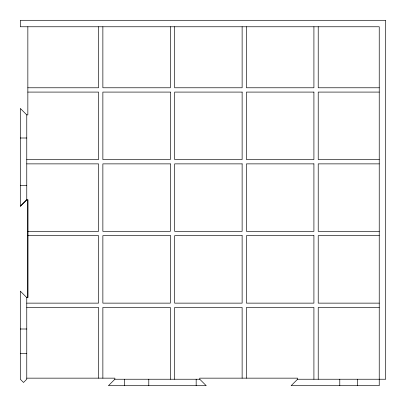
<?xml version="1.0" encoding="UTF-8"?>
<svg xmlns="http://www.w3.org/2000/svg" width="406" height="406" viewBox="0 0 406 406"><rect width="100%" height="100%" fill="white"/><g stroke="black" fill="none" stroke-linecap="round" stroke-linejoin="round"><path stroke-width="0.61" d="M26.766 297.583L26.766 379.234L23.533 382.467L20.3 379.234L20.3 291.117L26.766 297.583L27.847 297.583L27.857 199.767L26.766 199.767L20.3 206.233L20.3 108.417L26.766 114.883L26.766 199.767L20.3 206.233M27.847 297.583L27.857 199.767M114.883 379.234L108.417 385.7L206.233 385.7L199.767 379.234L114.883 379.234L114.883 378.153L26.766 378.153M297.583 379.234L291.117 385.7L379.234 385.7L379.234 26.766L20.3 26.766L20.3 20.3L385.7 20.3L385.7 379.234L297.583 379.234L297.583 378.153L199.767 378.153L199.767 379.234M27.847 87.777L98.551 87.777L98.551 26.766M379.234 87.777L318.223 87.777L318.223 26.766M27.847 92.086L98.551 92.086L98.551 159.563L26.766 159.563M379.234 92.086L318.223 92.086L318.223 159.563L379.234 159.563M26.766 114.883L27.847 114.883L27.847 26.766M20.3 138.004L26.766 138.004M26.766 163.872L98.551 163.872L98.551 231.349L27.877 231.349M379.234 163.872L318.223 163.872L318.223 231.349L379.234 231.349M20.3 185.43L26.766 185.43M27.877 235.658L98.551 235.658L98.551 303.135L26.766 303.135M379.234 235.658L318.223 235.658L318.223 303.135L379.234 303.135M26.766 307.449L98.551 307.449L98.551 378.153M379.234 307.449L318.223 307.449L318.223 379.234M20.3 329.002L26.766 329.002M20.3 353.362L26.766 353.362M357.676 379.234L357.676 385.7M339.781 379.234L339.781 385.7M313.914 26.766L313.914 87.777L246.437 87.777L246.437 26.766M313.914 379.234L313.914 307.449L246.437 307.449L246.437 378.153M242.128 26.766L242.128 87.777L174.651 87.777L174.651 26.766M242.128 378.153L242.128 307.449L174.651 307.449L174.651 379.234M196.169 379.234L196.169 385.7M170.342 26.766L170.342 87.777L102.865 87.777L102.865 26.766M170.342 379.234L170.342 307.449L102.865 307.449L102.865 378.153M148.784 379.234L148.784 385.7M124.424 379.234L124.424 385.7M170.342 92.086L102.865 92.086L102.865 159.563L170.342 159.563L170.342 92.086M242.128 92.086L174.651 92.086L174.651 159.563L242.128 159.563L242.128 92.086M313.914 92.086L246.437 92.086L246.437 159.563L313.914 159.563L313.914 92.086M170.342 163.872L102.865 163.872L102.865 231.349L170.342 231.349L170.342 163.872M242.128 163.872L174.651 163.872L174.651 231.349L242.128 231.349L242.128 163.872M313.914 163.872L246.437 163.872L246.437 231.349L313.914 231.349L313.914 163.872M170.342 235.658L102.865 235.658L102.865 303.135L170.342 303.135L170.342 235.658M242.128 235.658L174.651 235.658L174.651 303.135L242.128 303.135L242.128 235.658M313.914 235.658L246.437 235.658L246.437 303.135L313.914 303.135L313.914 235.658"/></g></svg>
